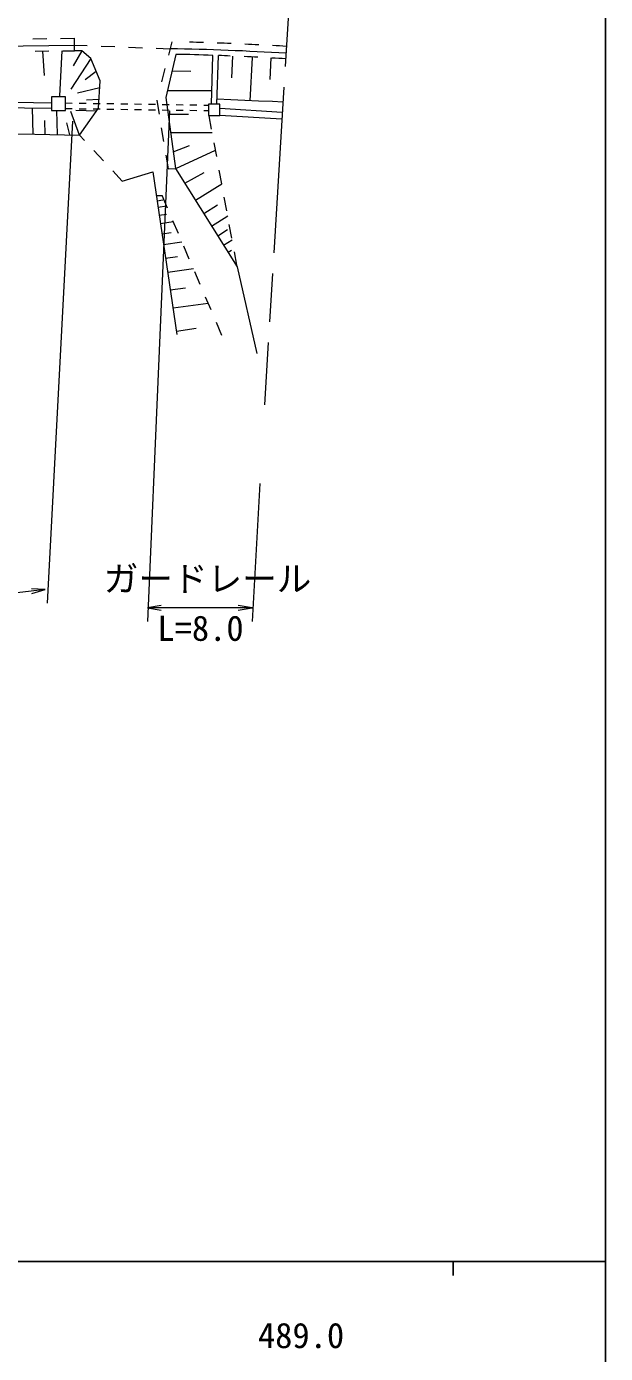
# Model space of a CAD drawing. Units: millimetres, scale not verified. Extents: x 40000 to 680000, y 20000 to 380000.
# Drawn here: x 537160 to 579000, y 198357 to 294258 of the extents above; entities that cross this region are included whole.
import ezdxf
from ezdxf.enums import TextEntityAlignment as Align

# ---------------------------------------------------------------- set-up
doc = ezdxf.new("R2010")
doc.units = ezdxf.units.MM
doc.header["$LTSCALE"] = 1000
doc.linetypes.add('CHAIN', pattern=[18.5, 12, -1.5, 3.5, -1.5])
for name, color, linetype, lineweight in [('M-BGD', 7, 'Continuous', 13), ('M-STR-HTXT', 7, 'Continuous', 13), ('M-TTL-BAND', 7, 'Continuous', 25)]:
    doc.layers.add(name, color=color, linetype=linetype, lineweight=lineweight)
doc.styles.add('ＭＳ ゴシック', font='')
doc.styles.get('ＭＳ ゴシック').set_extended_font_data('MS Gothic')

# ---------------------------------------------------------------- blocks, each defined once
blk = doc.blocks.new('open_arrow')
at = {"color": 0, "linetype": 'Continuous', "lineweight": -2}
blk.add_lwpolyline([(7.5, 1.25), (0, 0), (7.5, -1.25)], dxfattribs=at)

msp = doc.modelspace()

# ---------------------------------------------------------------- linework, layer by layer
at = {"layer": 'M-BGD', "linetype": 'CHAIN'}
msp.add_line((558019, 326815), (554354, 266927), dxfattribs=at)
at = {"layer": 'M-BGD'}
for p, q in [((532756, 292819), (540624, 292914)), ((537618, 293378), (538618, 293390)), ((539716, 292503), (539541, 289258)), ((539618, 293402), (540618, 293414)), ((539772, 292504), (540629, 292514)), ((541162, 292500), (540542, 291423)), ((540629, 292514), (540618, 293414)), ((540624, 292914), (541543, 292880)), ((542542, 292843), (543542, 292805)), ((544541, 292768), (545540, 292731)), ((546540, 292694), (547539, 292656)), ((547669, 293154), (547417, 292186)), ((537772, 292480), (538772, 292492)), ((538322, 292486), (538426, 290713)), ((541800, 291937), (540360, 289735)), ((542476, 290341), (541800, 291937)), ((547949, 292248), (547230, 289130)), ((550519, 288640), (550629, 292175)), ((550919, 288640), (551028, 292161)), ((552056, 292106), (551973, 290539)), ((553467, 292032), (553301, 288897)), ((554820, 291986), (554737, 290433)), ((542197, 291001), (541405, 290407)), ((547165, 291219), (546913, 290251)), ((547672, 291046), (549043, 291043)), ((542446, 289829), (540833, 289445)), ((542359, 288347), (542476, 290341)), ((547349, 289646), (550550, 289640)), ((532835, 288842), (538970, 288751)), ((539970, 289178), (538970, 289178)), ((538970, 289178), (538970, 288178)), ((539970, 288178), (539970, 289178)), ((539970, 288736), (540470, 288728)), ((540970, 288721), (541470, 288713)), ((542396, 288981), (541482, 288926)), ((541970, 288706), (542470, 288699)), ((542970, 288691), (543470, 288684)), ((543970, 288676), (544470, 288669)), ((544970, 288661), (545470, 288654)), ((546568, 288928), (546572, 288904)), ((546572, 288904), (546737, 287918)), ((547230, 289130), (547934, 283996)), ((550931, 289022), (551930, 288980)), ((551930, 288980), (552930, 288939)), ((552930, 288939), (553929, 288898)), ((553929, 288898), (554928, 288856)), ((554928, 288856), (555694, 288825)), ((532845, 288442), (538970, 288351)), ((537635, 286484), (537594, 288371)), ((538970, 288178), (539970, 288178)), ((539397, 286446), (539359, 288178)), ((539970, 288336), (540470, 288328)), ((540993, 286409), (540358, 288109)), ((542221, 288152), (540716, 288185)), ((540970, 288321), (541470, 288313)), ((540993, 286409), (542359, 288347)), ((541970, 288306), (542470, 288299)), ((542970, 288291), (543470, 288284)), ((543970, 288276), (544470, 288269)), ((544970, 288261), (545470, 288254)), ((545970, 288647), (546469, 288639)), ((545970, 288247), (546469, 288239)), ((546969, 288632), (547469, 288624)), ((546969, 288232), (547469, 288224)), ((547394, 287933), (548863, 287930)), ((547969, 288617), (548469, 288609)), ((547969, 288217), (548469, 288209)), ((548969, 288602), (549469, 288595)), ((548969, 288202), (549469, 288195)), ((549969, 288587), (550320, 288582)), ((549969, 288187), (550320, 288182)), ((551120, 288640), (550320, 288640)), ((550320, 288640), (550320, 287840)), ((550320, 287840), (551120, 287840)), ((550538, 286833), (550355, 287816)), ((551120, 287840), (551120, 288640)), ((555647, 288057), (551120, 288341)), ((555617, 287557), (551120, 287840)), ((538515, 286466), (538493, 287470)), ((540295, 286425), (540077, 287291)), ((546901, 286931), (547065, 285945)), ((529130, 286521), (537764, 286484)), ((537764, 286484), (540993, 286409)), ((540993, 286409), (541353, 286020)), ((547577, 286596), (550583, 286591)), ((550903, 284867), (550720, 285850)), ((542033, 285287), (542712, 284553)), ((547230, 284958), (547394, 283972)), ((547768, 285205), (548940, 285650)), ((547939, 283988), (550816, 285334)), ((547394, 283972), (547934, 283996)), ((547934, 283996), (552383, 276891)), ((551268, 282900), (551085, 283884)), ((543392, 283819), (544072, 283086)), ((544072, 283086), (546287, 283762)), ((546287, 283762), (548032, 271992)), ((548601, 282932), (549987, 283709)), ((546540, 282054), (546955, 282054)), ((547349, 281134), (546955, 282054)), ((549372, 281700), (551270, 282886)), ((546597, 281667), (547009, 281724)), ((546665, 281209), (547280, 281294)), ((549962, 280757), (550959, 281380)), ((551633, 280934), (551450, 281917)), ((546751, 280629), (547274, 280702)), ((546840, 280033), (547765, 280162)), ((548135, 279295), (547742, 280215)), ((550535, 279842), (551700, 280569)), ((546952, 279278), (547619, 279371)), ((550974, 279141), (551689, 279588)), ((551998, 278967), (551815, 279951)), ((547067, 278503), (548395, 278688)), ((548922, 277457), (548529, 278376)), ((551400, 278461), (552020, 278848)), ((547212, 277520), (548067, 277639)), ((551726, 277941), (551979, 278099)), ((552362, 277001), (552180, 277984)), ((547362, 276511), (549216, 276769)), ((549709, 275618), (549315, 276537)), ((552383, 276891), (552362, 277001)), ((552383, 276891), (553809, 270622)), ((547552, 275232), (548651, 275385)), ((550495, 273779), (550102, 274698)), ((547747, 273918), (550285, 274271)), ((547994, 272253), (549412, 272450)), ((551282, 271940), (550889, 272860))]:
    msp.add_line(p, q, dxfattribs=at)
msp.add_lwpolyline([(541800, 291937), (541162, 292500), (540629, 292514)], dxfattribs=at)
for radius, start, end in [(196000, 86.494, 88.94273), (196500, 88.24349, 88.53507), (196500, 87.66032, 87.95191), (196500, 87.07716, 87.36874), (196500, 86.494, 86.78558), (195600, 88.03523, 88.82032), (195600, 87.66569, 87.91806), (195600, 87.07984, 87.37277), (195600, 86.494, 86.78692)]:
    msp.add_arc((543922, 96690), radius, start, end, dxfattribs=at)
at = {"layer": 'M-STR-HTXT'}
for p, q in [((547496, 288158), (545899, 251251)), ((540482, 287429), (538646, 252579)), ((554029, 261234), (553459, 251251)), ((538518, 253571), (504090, 249484)), ((553459, 252251), (545899, 252251))]:
    msp.add_line(p, q, dxfattribs=at)
at = {"layer": 'M-TTL-BAND'}
for p, q in [((579000, 20000), (579000, 370000)), ((40000, 205000), (579000, 205000)), ((568000, 205000), (568000, 204000))]:
    msp.add_line(p, q, dxfattribs=at)

# ---------------------------------------------------------------- block references
at = {"layer": 'M-STR-HTXT', "xscale": 133, "yscale": 133}
for p, rotation in [((538518, 253571), 186.8), ((553459, 252251), 180)]:
    msp.add_blockref('open_arrow', p, dxfattribs=dict(at, rotation=rotation))
msp.add_blockref('open_arrow', (545899, 252251), dxfattribs=at)

# ---------------------------------------------------------------- texts
at = {"layer": 'M-STR-HTXT', "style": 'ＭＳ ゴシック'}
for s, p in [('ガードレール', (550244, 252885)), ('L=8.0', (549733, 249309))]:
    msp.add_text(s, height=1833, dxfattribs=at).set_placement(p, align=Align.BOTTOM_CENTER)
at = {"layer": 'M-TTL-BAND', "style": 'ＭＳ ゴシック'}
msp.add_text('489.0', height=1833, dxfattribs=at).set_placement((557000, 198195), align=Align.BOTTOM_CENTER)

doc.saveas('drawing.dxf')
